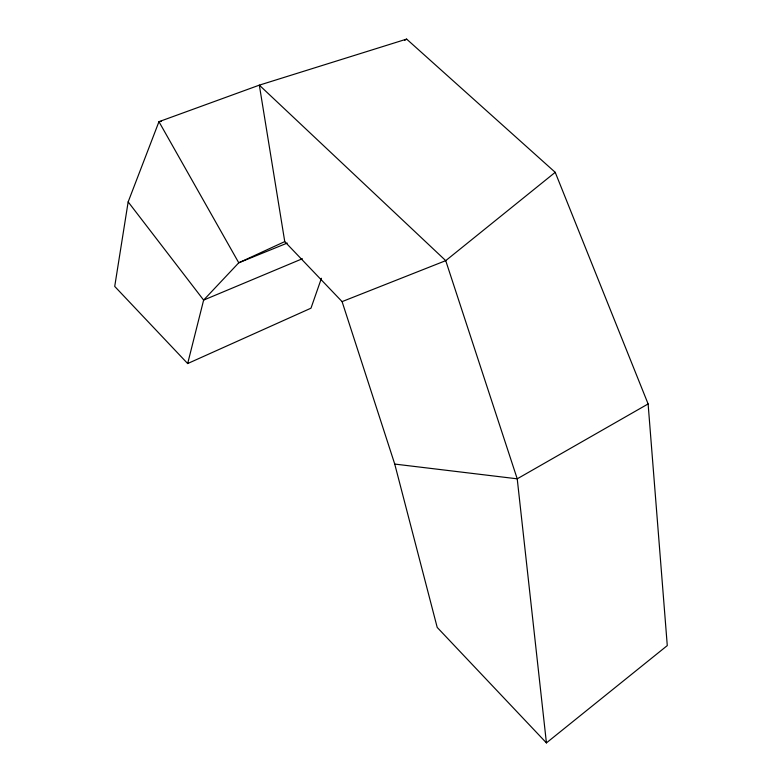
<?xml version="1.0" encoding="UTF-8"?>
<svg xmlns="http://www.w3.org/2000/svg" width="782" height="782" viewBox="0 0 782 782"><rect width="100%" height="100%" fill="white"/><g stroke="black" fill="none" stroke-linecap="round" stroke-linejoin="round"><path stroke-width="1.17" d="M546.423 742.9L517.225 478.819L445.73 260.65L259.331 85.15L284.756 241.609L342.086 301.617L394.734 464.068L437.206 627.418L546.423 742.9L667.281 645.59L648.112 403.932L555.22 172.323L406.64 39.1L259.331 85.15L158.951 121.689L128.16 201.893L114.719 286.417L187.67 363.552L310.982 308.186L321.431 278.265M187.67 363.552L203.633 300.093L238.764 262.791L284.756 241.609M555.22 172.323L445.73 260.65L342.086 301.617M404.626 40.459L406.64 39.1M648.112 403.932L517.225 478.819L394.734 464.068M302.38 258.734L203.633 300.093L128.16 201.893M287.248 243.085L238.764 262.791L158.951 121.689L161.366 121.347"/></g></svg>
